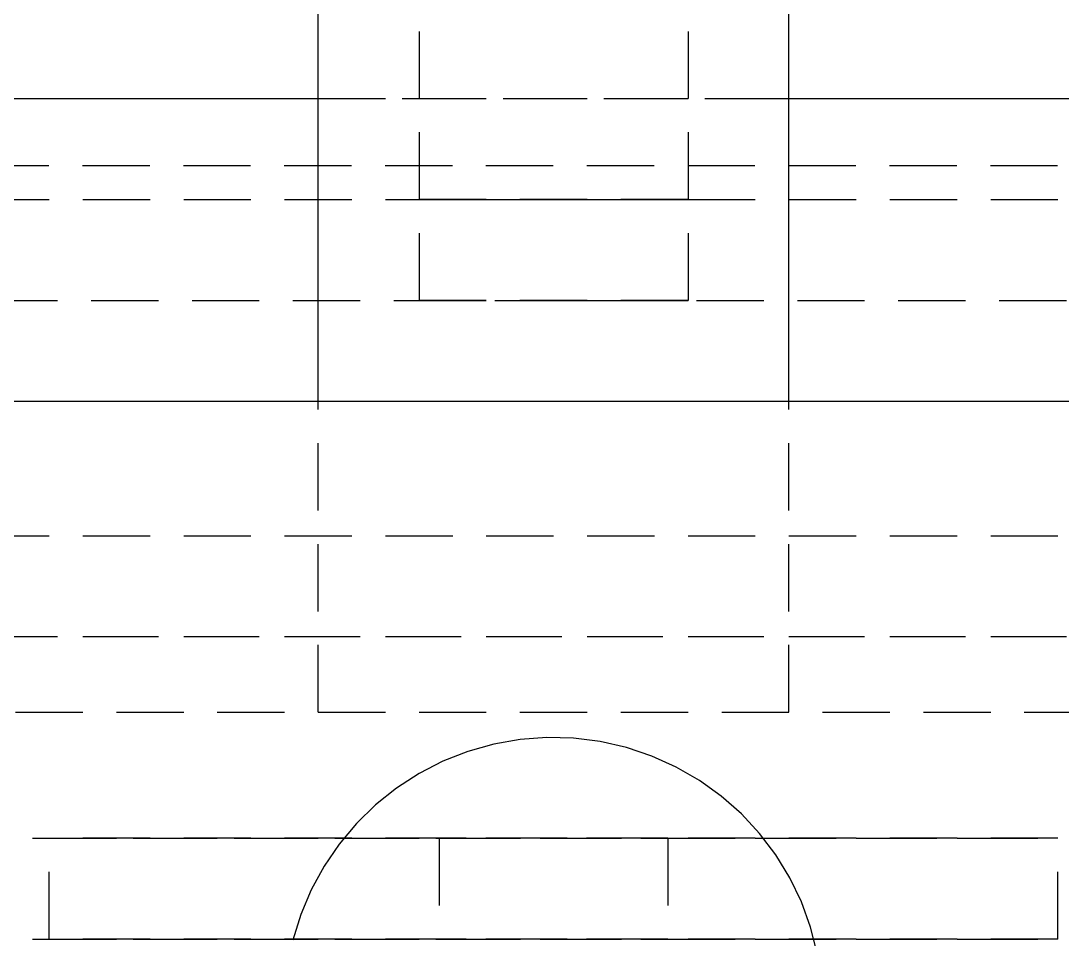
# Model space of a CAD drawing. Header units: metres. Extents: x -200 to 4040, y -1684 to 360.
# Drawn here: x 3624.16 to 3655.13, y -651.5 to -624.18 of the extents above; entities that cross this region are included whole.
import ezdxf

# ---------------------------------------------------------------- set-up
doc = ezdxf.new("R2010")
doc.units = ezdxf.units.M
doc.linetypes.add('DASHED2', pattern=[3, 2, -1])
doc.layers.add('GIZLI', color=8, linetype='DASHED2')
doc.layers.add('GORUNEN', color=7, linetype='Continuous')

msp = doc.modelspace()

# ---------------------------------------------------------------- linework, layer by layer
at = {"layer": 'GIZLI'}
for points in [[(3633, -635.5), (3633, -543.5)], [(3647, -635.5), (3647, -543.5)], [(3633, -644.75), (3633, -552.75)], [(3633, -644.75), (3633, -552.75)], [(3647, -644.75), (3647, -552.75)], [(3636, -609.5), (3636, -629.5)], [(3636, -609.5), (3636, -629.5)], [(3636, -609.5), (3636, -629.5)], [(3644, -609.5), (3644, -629.5)], [(3644, -609.5), (3644, -629.5)], [(3644, -609.5), (3644, -629.5)], [(3636, -612.5), (3636, -632.5)], [(3644, -612.5), (3644, -632.5)], [(3539.5, -626.5), (3740.5, -626.5)], [(3633, -626.5), (3647, -626.5)], [(3647, -644.75), (3647, -626.5)], [(3714.99, -628.5), (3565.01, -628.5)], [(3714.99, -628.5), (3565.01, -628.5)], [(3587, -629.5), (3693, -629.5)], [(3587, -629.5), (3693, -629.5)], [(3587, -629.5), (3693, -629.5)], [(3587, -629.5), (3693, -629.5)], [(3587, -629.5), (3693, -629.5)], [(3587, -629.5), (3693, -629.5)], [(3644, -629.5), (3636, -629.5)], [(3636, -629.5), (3640, -629.5)], [(3644, -629.5), (3636, -629.5)], [(3636, -629.5), (3640, -629.5)], [(3644, -629.5), (3636, -629.5)], [(3636, -629.5), (3640, -629.5)], [(3640, -629.5), (3644, -629.5)], [(3640, -629.5), (3644, -629.5)], [(3640, -629.5), (3644, -629.5)], [(3605.25, -632.5), (3674.75, -632.5)], [(3605.25, -632.5), (3674.75, -632.5)], [(3644, -632.5), (3636, -632.5)], [(3636, -632.5), (3640, -632.5)], [(3640, -632.5), (3644, -632.5)], [(3612, -635.5), (3668, -635.5)], [(3633, -635.5), (3647, -635.5)], [(3633, -635.5), (3647, -635.5)], [(3587, -639.5), (3693, -639.5)], [(3587, -639.5), (3693, -639.5)], [(3587, -639.5), (3693, -639.5)], [(3587, -639.5), (3693, -639.5)], [(3587, -639.5), (3693, -639.5)], [(3587, -639.5), (3693, -639.5)], [(3575, -642.5), (3705, -642.5)], [(3575, -642.5), (3705, -642.5)], [(3605.25, -642.5), (3674.75, -642.5)], [(3605.25, -642.5), (3674.75, -642.5)], [(3612, -644.75), (3668, -644.75)], [(3612, -644.75), (3668, -644.75)], [(3633, -644.75), (3647, -644.75)], [(3633, -644.75), (3647, -644.75)], [(3647.841, -651.915), (3647.645, -651.142), (3647.372, -650.393), (3647.026, -649.674), (3646.61, -648.993), (3646.128, -648.358), (3645.586, -647.773), (3644.988, -647.245), (3644.34, -646.78), (3643.65, -646.381), (3642.923, -646.053), (3642.167, -645.799), (3641.389, -645.622), (3640.598, -645.522), (3639.801, -645.502), (3639.005, -645.562), (3638.22, -645.701), (3637.452, -645.917), (3636.71, -646.208), (3636, -646.572), (3635.33, -647.004), (3634.707, -647.502), (3634.136, -648.059), (3633.623, -648.67), (3633.174, -649.329), (3632.792, -650.029), (3632.482, -650.764), (3632.247, -651.526)], [(3647.841, -651.915), (3647.645, -651.142), (3647.372, -650.393), (3647.026, -649.674), (3646.61, -648.993), (3646.128, -648.358), (3645.586, -647.773), (3644.988, -647.245), (3644.34, -646.78), (3643.65, -646.381), (3642.923, -646.053), (3642.167, -645.799), (3641.389, -645.622), (3640.598, -645.522), (3639.801, -645.502), (3639.005, -645.562), (3638.22, -645.701), (3637.452, -645.917), (3636.71, -646.208), (3636, -646.572), (3635.33, -647.004), (3634.707, -647.502), (3634.136, -648.059), (3633.623, -648.67), (3633.174, -649.329), (3632.792, -650.029), (3632.482, -650.764), (3632.247, -651.526)], [(3594.5, -648.5), (3636.6, -648.5)], [(3594.5, -648.5), (3636.6, -648.5)], [(3625, -648.5), (3640, -648.5)], [(3625, -651.5), (3625, -648.5)], [(3640, -648.5), (3625, -648.5)], [(3625, -648.5), (3640, -648.5)], [(3625, -651.5), (3625, -648.5)], [(3640, -648.5), (3625, -648.5)], [(3636.6, -648.5), (3636.6, -651.5)], [(3636.6, -648.5), (3637.016, -648.5)], [(3642.984, -648.5), (3636.6, -648.5)], [(3636.6, -648.5), (3637.016, -648.5)], [(3642.984, -648.5), (3636.6, -648.5)], [(3636.6, -648.5), (3637.016, -648.5)], [(3642.984, -648.5), (3636.6, -648.5)], [(3636.6, -648.5), (3637.016, -648.5)], [(3642.984, -648.5), (3636.6, -648.5)], [(3636.6, -648.5), (3637.016, -648.5)], [(3642.984, -648.5), (3636.6, -648.5)], [(3636.6, -648.5), (3637.016, -648.5)], [(3642.984, -648.5), (3636.6, -648.5)], [(3636.6, -648.5), (3637.016, -648.5)], [(3642.984, -648.5), (3636.6, -648.5)], [(3636.6, -648.5), (3637.016, -648.5)], [(3642.984, -648.5), (3636.6, -648.5)], [(3636.6, -648.5), (3637.016, -648.5)], [(3642.984, -648.5), (3636.6, -648.5)], [(3636.6, -648.5), (3637.016, -648.5)], [(3642.984, -648.5), (3636.6, -648.5)], [(3636.6, -648.5), (3637.016, -648.5)], [(3642.984, -648.5), (3636.6, -648.5)], [(3636.6, -648.5), (3637.016, -648.5)], [(3642.984, -648.5), (3636.6, -648.5)], [(3636.6, -648.5), (3637.016, -648.5)], [(3642.984, -648.5), (3636.6, -648.5)], [(3636.6, -648.5), (3637.016, -648.5)], [(3642.984, -648.5), (3636.6, -648.5)], [(3636.6, -648.5), (3637.016, -648.5)], [(3642.984, -648.5), (3636.6, -648.5)], [(3636.6, -648.5), (3637.016, -648.5)], [(3642.984, -648.5), (3636.6, -648.5)], [(3636.6, -648.5), (3637.016, -648.5)], [(3642.984, -648.5), (3636.6, -648.5)], [(3636.6, -648.5), (3637.016, -648.5)], [(3642.984, -648.5), (3636.6, -648.5)], [(3636.6, -648.5), (3637.016, -648.5)], [(3642.984, -648.5), (3636.6, -648.5)], [(3636.6, -648.5), (3637.016, -648.5)], [(3642.984, -648.5), (3636.6, -648.5)], [(3636.6, -648.5), (3637.016, -648.5)], [(3642.984, -648.5), (3636.6, -648.5)], [(3636.6, -648.5), (3637.016, -648.5)], [(3642.984, -648.5), (3636.6, -648.5)], [(3636.6, -648.5), (3637.016, -648.5)], [(3642.984, -648.5), (3636.6, -648.5)], [(3636.6, -648.5), (3637.016, -648.5)], [(3642.984, -648.5), (3636.6, -648.5)], [(3636.6, -648.5), (3637.016, -648.5)], [(3642.984, -648.5), (3636.6, -648.5)], [(3636.6, -648.5), (3637.016, -648.5)], [(3642.984, -648.5), (3636.6, -648.5)], [(3636.6, -648.5), (3637.016, -648.5)], [(3642.984, -648.5), (3636.6, -648.5)], [(3636.6, -648.5), (3637.016, -648.5)], [(3642.984, -648.5), (3636.6, -648.5)], [(3636.6, -648.5), (3637.016, -648.5)], [(3642.984, -648.5), (3636.6, -648.5)], [(3636.6, -648.5), (3637.016, -648.5)], [(3642.984, -648.5), (3636.6, -648.5)], [(3636.6, -648.5), (3637.016, -648.5)], [(3642.984, -648.5), (3636.6, -648.5)], [(3636.6, -648.5), (3637.016, -648.5)], [(3642.984, -648.5), (3636.6, -648.5)], [(3636.6, -648.5), (3637.016, -648.5)], [(3642.984, -648.5), (3636.6, -648.5)], [(3636.6, -648.5), (3637.016, -648.5)], [(3642.984, -648.5), (3636.6, -648.5)], [(3636.6, -648.5), (3637.016, -648.5)], [(3642.984, -648.5), (3636.6, -648.5)], [(3636.6, -648.5), (3637.016, -648.5)], [(3642.984, -648.5), (3636.6, -648.5)], [(3636.6, -648.5), (3637.016, -648.5)], [(3642.984, -648.5), (3636.6, -648.5)], [(3636.6, -648.5), (3637.016, -648.5)], [(3642.984, -648.5), (3636.6, -648.5)], [(3636.6, -648.5), (3637.016, -648.5)], [(3642.984, -648.5), (3636.6, -648.5)], [(3636.6, -648.5), (3637.016, -648.5)], [(3642.984, -648.5), (3636.6, -648.5)], [(3636.6, -648.5), (3637.016, -648.5)], [(3642.984, -648.5), (3636.6, -648.5)], [(3636.6, -648.5), (3637.016, -648.5)], [(3642.984, -648.5), (3636.6, -648.5)], [(3636.6, -648.5), (3637.016, -648.5)], [(3642.984, -648.5), (3636.6, -648.5)], [(3636.6, -648.5), (3637.016, -648.5)], [(3642.984, -648.5), (3636.6, -648.5)], [(3636.6, -648.5), (3637.016, -648.5)], [(3642.984, -648.5), (3636.6, -648.5)], [(3636.6, -648.5), (3637.016, -648.5)], [(3642.984, -648.5), (3636.6, -648.5)], [(3636.6, -648.5), (3637.016, -648.5)], [(3642.984, -648.5), (3636.6, -648.5)], [(3636.6, -648.5), (3637.016, -648.5)], [(3642.984, -648.5), (3636.6, -648.5)], [(3636.6, -648.5), (3637.016, -648.5)], [(3642.984, -648.5), (3636.6, -648.5)], [(3636.6, -648.5), (3637.016, -648.5)], [(3642.984, -648.5), (3636.6, -648.5)], [(3636.6, -648.5), (3637.016, -648.5)], [(3642.984, -648.5), (3636.6, -648.5)], [(3636.6, -648.5), (3637.016, -648.5)], [(3642.984, -648.5), (3636.6, -648.5)], [(3636.6, -648.5), (3637.016, -648.5)], [(3642.984, -648.5), (3636.6, -648.5)], [(3636.6, -648.5), (3637.016, -648.5)], [(3642.984, -648.5), (3636.6, -648.5)], [(3636.6, -648.5), (3637.016, -648.5)], [(3642.984, -648.5), (3636.6, -648.5)], [(3636.6, -648.5), (3637.016, -648.5)], [(3642.984, -648.5), (3636.6, -648.5)], [(3636.6, -648.5), (3637.016, -648.5)], [(3642.984, -648.5), (3636.6, -648.5)], [(3636.6, -648.5), (3637.016, -648.5)], [(3642.984, -648.5), (3636.6, -648.5)], [(3636.6, -648.5), (3637.016, -648.5)], [(3642.984, -648.5), (3636.6, -648.5)], [(3636.6, -648.5), (3637.016, -648.5)], [(3642.984, -648.5), (3636.6, -648.5)], [(3636.6, -648.5), (3637.016, -648.5)], [(3642.984, -648.5), (3636.6, -648.5)], [(3636.6, -648.5), (3637.016, -648.5)], [(3642.984, -648.5), (3636.6, -648.5)], [(3636.6, -648.5), (3637.016, -648.5)], [(3642.984, -648.5), (3636.6, -648.5)], [(3636.6, -648.5), (3637.016, -648.5)], [(3642.984, -648.5), (3636.6, -648.5)], [(3636.6, -648.5), (3637.016, -648.5)], [(3642.984, -648.5), (3636.6, -648.5)], [(3636.6, -648.5), (3637.016, -648.5)], [(3642.984, -648.5), (3636.6, -648.5)], [(3636.6, -648.5), (3637.016, -648.5)], [(3642.984, -648.5), (3636.6, -648.5)], [(3636.6, -648.5), (3637.016, -648.5)], [(3642.984, -648.5), (3636.6, -648.5)], [(3636.6, -648.5), (3637.016, -648.5)], [(3642.984, -648.5), (3636.6, -648.5)], [(3636.6, -648.5), (3637.016, -648.5)], [(3642.984, -648.5), (3636.6, -648.5)], [(3636.6, -648.5), (3637.016, -648.5)], [(3642.984, -648.5), (3636.6, -648.5)], [(3636.6, -648.5), (3637.016, -648.5)], [(3642.984, -648.5), (3636.6, -648.5)], [(3636.6, -648.5), (3637.016, -648.5)], [(3642.984, -648.5), (3636.6, -648.5)], [(3636.6, -648.5), (3637.016, -648.5)], [(3642.984, -648.5), (3636.6, -648.5)], [(3636.6, -648.5), (3637.016, -648.5)], [(3642.984, -648.5), (3636.6, -648.5)], [(3636.6, -648.5), (3637.016, -648.5)], [(3642.984, -648.5), (3636.6, -648.5)], [(3636.6, -648.5), (3637.016, -648.5)], [(3642.984, -648.5), (3636.6, -648.5)], [(3636.6, -648.5), (3637.016, -648.5)], [(3642.984, -648.5), (3636.6, -648.5)], [(3636.6, -648.5), (3637.016, -648.5)], [(3642.984, -648.5), (3636.6, -648.5)], [(3636.6, -648.5), (3637.016, -648.5)], [(3642.984, -648.5), (3636.6, -648.5)], [(3636.6, -648.5), (3637.016, -648.5)], [(3642.984, -648.5), (3636.6, -648.5)], [(3636.6, -648.5), (3637.016, -648.5)], [(3642.984, -648.5), (3636.6, -648.5)], [(3636.6, -648.5), (3637.016, -648.5)], [(3642.984, -648.5), (3636.6, -648.5)], [(3636.6, -648.5), (3637.016, -648.5)], [(3642.984, -648.5), (3636.6, -648.5)], [(3636.6, -648.5), (3637.016, -648.5)], [(3642.984, -648.5), (3636.6, -648.5)], [(3636.6, -648.5), (3637.016, -648.5)], [(3642.984, -648.5), (3636.6, -648.5)], [(3636.6, -648.5), (3637.016, -648.5)], [(3642.984, -648.5), (3636.6, -648.5)], [(3636.6, -648.5), (3637.016, -648.5)], [(3642.984, -648.5), (3636.6, -648.5)], [(3636.6, -648.5), (3637.016, -648.5)], [(3642.984, -648.5), (3636.6, -648.5)], [(3636.6, -648.5), (3637.016, -648.5)], [(3642.984, -648.5), (3636.6, -648.5)], [(3636.6, -648.5), (3637.016, -648.5)], [(3642.984, -648.5), (3636.6, -648.5)], [(3636.6, -648.5), (3637.016, -648.5)], [(3642.984, -648.5), (3636.6, -648.5)], [(3636.6, -648.5), (3637.016, -648.5)], [(3642.984, -648.5), (3636.6, -648.5)], [(3636.6, -648.5), (3636.6, -651.5)], [(3642.984, -648.5), (3636.6, -648.5)], [(3636.6, -648.5), (3637.016, -648.5)], [(3637.016, -648.5), (3636.6, -648.5)], [(3636.6, -648.5), (3642.984, -648.5)], [(3636.6, -648.5), (3636.6, -651.5)], [(3636.6, -648.5), (3636.6, -651.5)], [(3636.6, -648.5), (3636.6, -651.5)], [(3636.6, -648.5), (3636.6, -651.5)], [(3636.6, -648.5), (3636.6, -651.5)], [(3636.6, -648.5), (3636.6, -651.5)], [(3636.6, -648.5), (3636.6, -651.5)], [(3636.6, -648.5), (3636.6, -651.5)], [(3636.6, -648.5), (3636.6, -651.5)], [(3636.6, -648.5), (3636.6, -651.5)], [(3636.6, -648.5), (3636.6, -651.5)], [(3636.6, -648.5), (3636.6, -651.5)], [(3636.6, -648.5), (3636.6, -651.5)], [(3636.6, -648.5), (3636.6, -651.5)], [(3636.6, -648.5), (3636.6, -651.5)], [(3636.6, -648.5), (3636.6, -651.5)], [(3636.6, -648.5), (3636.6, -651.5)], [(3636.6, -648.5), (3636.6, -651.5)], [(3636.6, -648.5), (3636.6, -651.5)], [(3636.6, -648.5), (3636.6, -651.5)], [(3636.6, -648.5), (3636.6, -651.5)], [(3636.6, -648.5), (3636.6, -651.5)], [(3636.6, -648.5), (3636.6, -651.5)], [(3636.6, -648.5), (3636.6, -651.5)], [(3636.6, -648.5), (3636.6, -651.5)], [(3636.6, -648.5), (3636.6, -651.5)], [(3636.6, -648.5), (3636.6, -651.5)], [(3636.6, -648.5), (3636.6, -651.5)], [(3636.6, -648.5), (3636.6, -651.5)], [(3636.6, -648.5), (3636.6, -651.5)], [(3636.6, -648.5), (3636.6, -651.5)], [(3636.6, -648.5), (3636.6, -651.5)], [(3636.6, -648.5), (3636.6, -651.5)], [(3636.6, -648.5), (3636.6, -651.5)], [(3636.6, -648.5), (3636.6, -651.5)], [(3636.6, -648.5), (3636.6, -651.5)], [(3636.6, -648.5), (3636.6, -651.5)], [(3636.6, -648.5), (3636.6, -651.5)], [(3636.6, -648.5), (3636.6, -651.5)], [(3636.6, -648.5), (3636.6, -651.5)], [(3636.6, -648.5), (3636.6, -651.5)], [(3636.6, -648.5), (3636.6, -651.5)], [(3636.6, -648.5), (3636.6, -651.5)], [(3636.6, -648.5), (3636.6, -651.5)], [(3636.6, -648.5), (3636.6, -651.5)], [(3636.6, -648.5), (3636.6, -651.5)], [(3636.6, -648.5), (3636.6, -651.5)], [(3636.6, -648.5), (3636.6, -651.5)], [(3636.6, -648.5), (3636.6, -651.5)], [(3636.6, -648.5), (3636.6, -651.5)], [(3636.6, -648.5), (3636.6, -651.5)], [(3636.6, -648.5), (3636.6, -651.5)], [(3636.6, -648.5), (3636.6, -651.5)], [(3636.6, -648.5), (3636.6, -651.5)], [(3636.6, -648.5), (3636.6, -651.5)], [(3636.6, -648.5), (3636.6, -651.5)], [(3636.6, -648.5), (3636.6, -651.5)], [(3636.6, -648.5), (3636.6, -651.5)], [(3636.6, -648.5), (3636.6, -651.5)], [(3636.6, -648.5), (3636.6, -651.5)], [(3636.6, -648.5), (3636.6, -651.5)], [(3636.6, -648.5), (3636.6, -651.5)], [(3636.6, -648.5), (3636.6, -651.5)], [(3636.6, -648.5), (3636.6, -651.5)], [(3636.6, -648.5), (3636.6, -651.5)], [(3636.6, -648.5), (3636.6, -651.5)], [(3636.6, -648.5), (3636.6, -651.5)], [(3636.6, -648.5), (3636.6, -651.5)], [(3636.6, -648.5), (3636.6, -651.5)], [(3636.6, -648.5), (3636.6, -651.5)], [(3636.6, -648.5), (3636.6, -651.5)], [(3636.6, -648.5), (3636.6, -651.5)], [(3636.6, -648.5), (3636.6, -651.5)], [(3636.6, -648.5), (3636.6, -651.5)], [(3636.6, -648.5), (3636.6, -651.5)], [(3636.6, -648.5), (3636.6, -651.5)], [(3636.6, -648.5), (3636.6, -651.5)], [(3636.6, -648.5), (3636.6, -651.5)], [(3636.6, -648.5), (3636.6, -651.5)], [(3636.6, -648.5), (3636.6, -651.5)], [(3636.6, -648.5), (3636.6, -651.5)], [(3636.6, -648.5), (3636.6, -651.5)], [(3636.6, -648.5), (3636.6, -651.5)], [(3636.6, -648.5), (3636.6, -651.5)], [(3636.6, -648.5), (3636.6, -651.5)], [(3636.6, -648.5), (3636.6, -651.5)], [(3636.6, -648.5), (3636.6, -651.5)], [(3636.6, -648.5), (3636.6, -651.5)], [(3636.6, -648.5), (3636.6, -651.5)], [(3636.6, -648.5), (3636.6, -651.5)], [(3636.6, -648.5), (3636.6, -651.5)], [(3636.6, -648.5), (3636.6, -651.5)], [(3636.6, -648.5), (3636.6, -651.5)], [(3636.6, -648.5), (3636.6, -651.5)], [(3637.016, -648.5), (3643.4, -648.5)], [(3637.016, -648.5), (3643.4, -648.5)], [(3637.016, -648.5), (3643.4, -648.5)], [(3637.016, -648.5), (3643.4, -648.5)], [(3637.016, -648.5), (3643.4, -648.5)], [(3637.016, -648.5), (3643.4, -648.5)], [(3637.016, -648.5), (3643.4, -648.5)], [(3637.016, -648.5), (3643.4, -648.5)], [(3637.016, -648.5), (3643.4, -648.5)], [(3637.016, -648.5), (3643.4, -648.5)], [(3637.016, -648.5), (3643.4, -648.5)], [(3637.016, -648.5), (3643.4, -648.5)], [(3637.016, -648.5), (3643.4, -648.5)], [(3637.016, -648.5), (3643.4, -648.5)], [(3637.016, -648.5), (3643.4, -648.5)], [(3637.016, -648.5), (3643.4, -648.5)], [(3637.016, -648.5), (3643.4, -648.5)], [(3637.016, -648.5), (3643.4, -648.5)], [(3637.016, -648.5), (3643.4, -648.5)], [(3637.016, -648.5), (3643.4, -648.5)], [(3637.016, -648.5), (3643.4, -648.5)], [(3637.016, -648.5), (3643.4, -648.5)], [(3637.016, -648.5), (3643.4, -648.5)], [(3637.016, -648.5), (3643.4, -648.5)], [(3637.016, -648.5), (3643.4, -648.5)], [(3637.016, -648.5), (3643.4, -648.5)], [(3637.016, -648.5), (3643.4, -648.5)], [(3637.016, -648.5), (3643.4, -648.5)], [(3637.016, -648.5), (3643.4, -648.5)], [(3637.016, -648.5), (3643.4, -648.5)], [(3637.016, -648.5), (3643.4, -648.5)], [(3637.016, -648.5), (3643.4, -648.5)], [(3637.016, -648.5), (3643.4, -648.5)], [(3637.016, -648.5), (3643.4, -648.5)], [(3637.016, -648.5), (3643.4, -648.5)], [(3637.016, -648.5), (3643.4, -648.5)], [(3637.016, -648.5), (3643.4, -648.5)], [(3637.016, -648.5), (3643.4, -648.5)], [(3637.016, -648.5), (3643.4, -648.5)], [(3637.016, -648.5), (3643.4, -648.5)], [(3637.016, -648.5), (3643.4, -648.5)], [(3637.016, -648.5), (3643.4, -648.5)], [(3637.016, -648.5), (3643.4, -648.5)], [(3637.016, -648.5), (3643.4, -648.5)], [(3637.016, -648.5), (3643.4, -648.5)], [(3637.016, -648.5), (3643.4, -648.5)], [(3637.016, -648.5), (3643.4, -648.5)], [(3637.016, -648.5), (3643.4, -648.5)], [(3637.016, -648.5), (3643.4, -648.5)], [(3637.016, -648.5), (3643.4, -648.5)], [(3637.016, -648.5), (3643.4, -648.5)], [(3637.016, -648.5), (3643.4, -648.5)], [(3637.016, -648.5), (3643.4, -648.5)], [(3637.016, -648.5), (3643.4, -648.5)], [(3637.016, -648.5), (3643.4, -648.5)], [(3637.016, -648.5), (3643.4, -648.5)], [(3637.016, -648.5), (3643.4, -648.5)], [(3637.016, -648.5), (3643.4, -648.5)], [(3637.016, -648.5), (3643.4, -648.5)], [(3637.016, -648.5), (3643.4, -648.5)], [(3637.016, -648.5), (3643.4, -648.5)], [(3637.016, -648.5), (3643.4, -648.5)], [(3637.016, -648.5), (3643.4, -648.5)], [(3637.016, -648.5), (3643.4, -648.5)], [(3637.016, -648.5), (3643.4, -648.5)], [(3637.016, -648.5), (3643.4, -648.5)], [(3637.016, -648.5), (3643.4, -648.5)], [(3637.016, -648.5), (3643.4, -648.5)], [(3637.016, -648.5), (3643.4, -648.5)], [(3637.016, -648.5), (3643.4, -648.5)], [(3637.016, -648.5), (3643.4, -648.5)], [(3637.016, -648.5), (3643.4, -648.5)], [(3637.016, -648.5), (3643.4, -648.5)], [(3637.016, -648.5), (3643.4, -648.5)], [(3637.016, -648.5), (3643.4, -648.5)], [(3637.016, -648.5), (3643.4, -648.5)], [(3637.016, -648.5), (3643.4, -648.5)], [(3637.016, -648.5), (3643.4, -648.5)], [(3637.016, -648.5), (3643.4, -648.5)], [(3637.016, -648.5), (3643.4, -648.5)], [(3637.016, -648.5), (3643.4, -648.5)], [(3637.016, -648.5), (3643.4, -648.5)], [(3637.016, -648.5), (3643.4, -648.5)], [(3637.016, -648.5), (3643.4, -648.5)], [(3637.016, -648.5), (3643.4, -648.5)], [(3637.016, -648.5), (3643.4, -648.5)], [(3637.016, -648.5), (3643.4, -648.5)], [(3637.016, -648.5), (3643.4, -648.5)], [(3637.016, -648.5), (3643.4, -648.5)], [(3637.016, -648.5), (3643.4, -648.5)], [(3637.016, -648.5), (3643.4, -648.5)], [(3637.016, -648.5), (3643.4, -648.5)], [(3637.016, -648.5), (3643.4, -648.5)], [(3637.016, -648.5), (3643.4, -648.5)], [(3643.4, -648.5), (3637.016, -648.5)], [(3640, -648.5), (3655, -648.5)], [(3655, -648.5), (3640, -648.5)], [(3640, -648.5), (3655, -648.5)], [(3655, -648.5), (3640, -648.5)], [(3643.4, -648.5), (3642.984, -648.5)], [(3643.4, -648.5), (3642.984, -648.5)], [(3643.4, -648.5), (3642.984, -648.5)], [(3643.4, -648.5), (3642.984, -648.5)], [(3643.4, -648.5), (3642.984, -648.5)], [(3643.4, -648.5), (3642.984, -648.5)], [(3643.4, -648.5), (3642.984, -648.5)], [(3643.4, -648.5), (3642.984, -648.5)], [(3643.4, -648.5), (3642.984, -648.5)], [(3643.4, -648.5), (3642.984, -648.5)], [(3643.4, -648.5), (3642.984, -648.5)], [(3643.4, -648.5), (3642.984, -648.5)], [(3643.4, -648.5), (3642.984, -648.5)], [(3643.4, -648.5), (3642.984, -648.5)], [(3643.4, -648.5), (3642.984, -648.5)], [(3643.4, -648.5), (3642.984, -648.5)], [(3643.4, -648.5), (3642.984, -648.5)], [(3643.4, -648.5), (3642.984, -648.5)], [(3643.4, -648.5), (3642.984, -648.5)], [(3643.4, -648.5), (3642.984, -648.5)], [(3643.4, -648.5), (3642.984, -648.5)], [(3643.4, -648.5), (3642.984, -648.5)], [(3643.4, -648.5), (3642.984, -648.5)], [(3643.4, -648.5), (3642.984, -648.5)], [(3643.4, -648.5), (3642.984, -648.5)], [(3643.4, -648.5), (3642.984, -648.5)], [(3643.4, -648.5), (3642.984, -648.5)], [(3643.4, -648.5), (3642.984, -648.5)], [(3643.4, -648.5), (3642.984, -648.5)], [(3643.4, -648.5), (3642.984, -648.5)], [(3643.4, -648.5), (3642.984, -648.5)], [(3643.4, -648.5), (3642.984, -648.5)], [(3643.4, -648.5), (3642.984, -648.5)], [(3643.4, -648.5), (3642.984, -648.5)], [(3643.4, -648.5), (3642.984, -648.5)], [(3643.4, -648.5), (3642.984, -648.5)], [(3643.4, -648.5), (3642.984, -648.5)], [(3643.4, -648.5), (3642.984, -648.5)], [(3643.4, -648.5), (3642.984, -648.5)], [(3643.4, -648.5), (3642.984, -648.5)], [(3643.4, -648.5), (3642.984, -648.5)], [(3643.4, -648.5), (3642.984, -648.5)], [(3643.4, -648.5), (3642.984, -648.5)], [(3643.4, -648.5), (3642.984, -648.5)], [(3643.4, -648.5), (3642.984, -648.5)], [(3643.4, -648.5), (3642.984, -648.5)], [(3643.4, -648.5), (3642.984, -648.5)], [(3643.4, -648.5), (3642.984, -648.5)], [(3643.4, -648.5), (3642.984, -648.5)], [(3643.4, -648.5), (3642.984, -648.5)], [(3643.4, -648.5), (3642.984, -648.5)], [(3643.4, -648.5), (3642.984, -648.5)], [(3643.4, -648.5), (3642.984, -648.5)], [(3643.4, -648.5), (3642.984, -648.5)], [(3643.4, -648.5), (3642.984, -648.5)], [(3643.4, -648.5), (3642.984, -648.5)], [(3643.4, -648.5), (3642.984, -648.5)], [(3643.4, -648.5), (3642.984, -648.5)], [(3643.4, -648.5), (3642.984, -648.5)], [(3643.4, -648.5), (3642.984, -648.5)], [(3643.4, -648.5), (3642.984, -648.5)], [(3643.4, -648.5), (3642.984, -648.5)], [(3643.4, -648.5), (3642.984, -648.5)], [(3643.4, -648.5), (3642.984, -648.5)], [(3643.4, -648.5), (3642.984, -648.5)], [(3643.4, -648.5), (3642.984, -648.5)], [(3643.4, -648.5), (3642.984, -648.5)], [(3643.4, -648.5), (3642.984, -648.5)], [(3643.4, -648.5), (3642.984, -648.5)], [(3643.4, -648.5), (3642.984, -648.5)], [(3643.4, -648.5), (3642.984, -648.5)], [(3643.4, -648.5), (3642.984, -648.5)], [(3643.4, -648.5), (3642.984, -648.5)], [(3643.4, -648.5), (3642.984, -648.5)], [(3643.4, -648.5), (3642.984, -648.5)], [(3643.4, -648.5), (3642.984, -648.5)], [(3643.4, -648.5), (3642.984, -648.5)], [(3643.4, -648.5), (3642.984, -648.5)], [(3643.4, -648.5), (3642.984, -648.5)], [(3643.4, -648.5), (3642.984, -648.5)], [(3643.4, -648.5), (3642.984, -648.5)], [(3643.4, -648.5), (3642.984, -648.5)], [(3643.4, -648.5), (3642.984, -648.5)], [(3643.4, -648.5), (3642.984, -648.5)], [(3643.4, -648.5), (3642.984, -648.5)], [(3643.4, -648.5), (3642.984, -648.5)], [(3643.4, -648.5), (3642.984, -648.5)], [(3643.4, -648.5), (3642.984, -648.5)], [(3643.4, -648.5), (3642.984, -648.5)], [(3643.4, -648.5), (3642.984, -648.5)], [(3643.4, -648.5), (3642.984, -648.5)], [(3643.4, -648.5), (3642.984, -648.5)], [(3643.4, -648.5), (3642.984, -648.5)], [(3643.4, -648.5), (3642.984, -648.5)], [(3642.984, -648.5), (3643.4, -648.5)], [(3643.4, -648.5), (3643.4, -651.5)], [(3643.4, -648.5), (3685.5, -648.5)], [(3643.4, -648.5), (3643.4, -651.5)], [(3643.4, -648.5), (3685.5, -648.5)], [(3643.4, -648.5), (3643.4, -651.5)], [(3643.4, -648.5), (3643.4, -651.5)], [(3643.4, -648.5), (3643.4, -651.5)], [(3643.4, -648.5), (3643.4, -651.5)], [(3643.4, -648.5), (3643.4, -651.5)], [(3643.4, -648.5), (3643.4, -651.5)], [(3643.4, -648.5), (3643.4, -651.5)], [(3643.4, -648.5), (3643.4, -651.5)], [(3643.4, -648.5), (3643.4, -651.5)], [(3643.4, -648.5), (3643.4, -651.5)], [(3643.4, -648.5), (3643.4, -651.5)], [(3643.4, -648.5), (3643.4, -651.5)], [(3643.4, -648.5), (3643.4, -651.5)], [(3643.4, -648.5), (3643.4, -651.5)], [(3643.4, -648.5), (3643.4, -651.5)], [(3643.4, -648.5), (3643.4, -651.5)], [(3643.4, -648.5), (3643.4, -651.5)], [(3643.4, -648.5), (3643.4, -651.5)], [(3643.4, -648.5), (3643.4, -651.5)], [(3643.4, -648.5), (3643.4, -651.5)], [(3643.4, -648.5), (3643.4, -651.5)], [(3643.4, -648.5), (3643.4, -651.5)], [(3643.4, -648.5), (3643.4, -651.5)], [(3643.4, -648.5), (3643.4, -651.5)], [(3643.4, -648.5), (3643.4, -651.5)], [(3643.4, -648.5), (3643.4, -651.5)], [(3643.4, -648.5), (3643.4, -651.5)], [(3643.4, -648.5), (3643.4, -651.5)], [(3643.4, -648.5), (3643.4, -651.5)], [(3643.4, -648.5), (3643.4, -651.5)], [(3643.4, -648.5), (3643.4, -651.5)], [(3643.4, -648.5), (3643.4, -651.5)], [(3643.4, -648.5), (3643.4, -651.5)], [(3643.4, -648.5), (3643.4, -651.5)], [(3643.4, -648.5), (3643.4, -651.5)], [(3643.4, -648.5), (3643.4, -651.5)], [(3643.4, -648.5), (3643.4, -651.5)], [(3643.4, -648.5), (3643.4, -651.5)], [(3643.4, -648.5), (3643.4, -651.5)], [(3643.4, -648.5), (3643.4, -651.5)], [(3643.4, -648.5), (3643.4, -651.5)], [(3643.4, -648.5), (3643.4, -651.5)], [(3643.4, -648.5), (3643.4, -651.5)], [(3643.4, -648.5), (3643.4, -651.5)], [(3643.4, -648.5), (3643.4, -651.5)], [(3643.4, -648.5), (3643.4, -651.5)], [(3643.4, -648.5), (3643.4, -651.5)], [(3643.4, -648.5), (3643.4, -651.5)], [(3643.4, -648.5), (3643.4, -651.5)], [(3643.4, -648.5), (3643.4, -651.5)], [(3643.4, -648.5), (3643.4, -651.5)], [(3643.4, -648.5), (3643.4, -651.5)], [(3643.4, -648.5), (3643.4, -651.5)], [(3643.4, -648.5), (3643.4, -651.5)], [(3643.4, -648.5), (3643.4, -651.5)], [(3643.4, -648.5), (3643.4, -651.5)], [(3643.4, -648.5), (3643.4, -651.5)], [(3643.4, -648.5), (3643.4, -651.5)], [(3643.4, -648.5), (3643.4, -651.5)], [(3643.4, -648.5), (3643.4, -651.5)], [(3643.4, -648.5), (3643.4, -651.5)], [(3643.4, -648.5), (3643.4, -651.5)], [(3643.4, -648.5), (3643.4, -651.5)], [(3643.4, -648.5), (3643.4, -651.5)], [(3643.4, -648.5), (3643.4, -651.5)], [(3643.4, -648.5), (3643.4, -651.5)], [(3643.4, -648.5), (3643.4, -651.5)], [(3643.4, -648.5), (3643.4, -651.5)], [(3643.4, -648.5), (3643.4, -651.5)], [(3643.4, -648.5), (3643.4, -651.5)], [(3643.4, -648.5), (3643.4, -651.5)], [(3643.4, -648.5), (3643.4, -651.5)], [(3643.4, -648.5), (3643.4, -651.5)], [(3643.4, -648.5), (3643.4, -651.5)], [(3643.4, -648.5), (3643.4, -651.5)], [(3643.4, -648.5), (3643.4, -651.5)], [(3643.4, -648.5), (3643.4, -651.5)], [(3643.4, -648.5), (3643.4, -651.5)], [(3643.4, -648.5), (3643.4, -651.5)], [(3643.4, -648.5), (3643.4, -651.5)], [(3643.4, -648.5), (3643.4, -651.5)], [(3643.4, -648.5), (3643.4, -651.5)], [(3643.4, -648.5), (3643.4, -651.5)], [(3643.4, -648.5), (3643.4, -651.5)], [(3643.4, -648.5), (3643.4, -651.5)], [(3643.4, -648.5), (3643.4, -651.5)], [(3643.4, -648.5), (3643.4, -651.5)], [(3643.4, -648.5), (3643.4, -651.5)], [(3643.4, -648.5), (3643.4, -651.5)], [(3643.4, -648.5), (3643.4, -651.5)], [(3643.4, -648.5), (3643.4, -651.5)], [(3643.4, -648.5), (3643.4, -651.5)], [(3643.4, -648.5), (3643.4, -651.5)], [(3643.4, -648.5), (3643.4, -651.5)], [(3655, -651.5), (3655, -648.5)], [(3655, -651.5), (3655, -648.5)], [(3594.5, -651.5), (3636.6, -651.5)], [(3594.5, -651.5), (3636.6, -651.5)], [(3625, -651.5), (3640, -651.5)], [(3640, -651.5), (3625, -651.5)], [(3625, -651.5), (3640, -651.5)], [(3640, -651.5), (3625, -651.5)], [(3636.6, -651.5), (3637.016, -651.5)], [(3642.984, -651.5), (3636.6, -651.5)], [(3636.6, -651.5), (3637.016, -651.5)], [(3642.984, -651.5), (3636.6, -651.5)], [(3636.6, -651.5), (3637.016, -651.5)], [(3642.984, -651.5), (3636.6, -651.5)], [(3636.6, -651.5), (3637.016, -651.5)], [(3642.984, -651.5), (3636.6, -651.5)], [(3636.6, -651.5), (3637.016, -651.5)], [(3642.984, -651.5), (3636.6, -651.5)], [(3636.6, -651.5), (3637.016, -651.5)], [(3642.984, -651.5), (3636.6, -651.5)], [(3636.6, -651.5), (3637.016, -651.5)], [(3642.984, -651.5), (3636.6, -651.5)], [(3636.6, -651.5), (3637.016, -651.5)], [(3642.984, -651.5), (3636.6, -651.5)], [(3636.6, -651.5), (3637.016, -651.5)], [(3642.984, -651.5), (3636.6, -651.5)], [(3636.6, -651.5), (3637.016, -651.5)], [(3642.984, -651.5), (3636.6, -651.5)], [(3636.6, -651.5), (3637.016, -651.5)], [(3642.984, -651.5), (3636.6, -651.5)], [(3636.6, -651.5), (3637.016, -651.5)], [(3642.984, -651.5), (3636.6, -651.5)], [(3636.6, -651.5), (3637.016, -651.5)], [(3642.984, -651.5), (3636.6, -651.5)], [(3636.6, -651.5), (3637.016, -651.5)], [(3642.984, -651.5), (3636.6, -651.5)], [(3636.6, -651.5), (3637.016, -651.5)], [(3642.984, -651.5), (3636.6, -651.5)], [(3636.6, -651.5), (3637.016, -651.5)], [(3642.984, -651.5), (3636.6, -651.5)], [(3636.6, -651.5), (3637.016, -651.5)], [(3642.984, -651.5), (3636.6, -651.5)], [(3636.6, -651.5), (3637.016, -651.5)], [(3642.984, -651.5), (3636.6, -651.5)], [(3636.6, -651.5), (3637.016, -651.5)], [(3642.984, -651.5), (3636.6, -651.5)], [(3636.6, -651.5), (3637.016, -651.5)], [(3642.984, -651.5), (3636.6, -651.5)], [(3636.6, -651.5), (3637.016, -651.5)], [(3642.984, -651.5), (3636.6, -651.5)], [(3636.6, -651.5), (3637.016, -651.5)], [(3642.984, -651.5), (3636.6, -651.5)], [(3636.6, -651.5), (3637.016, -651.5)], [(3642.984, -651.5), (3636.6, -651.5)], [(3636.6, -651.5), (3637.016, -651.5)], [(3642.984, -651.5), (3636.6, -651.5)], [(3636.6, -651.5), (3637.016, -651.5)], [(3642.984, -651.5), (3636.6, -651.5)], [(3636.6, -651.5), (3637.016, -651.5)], [(3642.984, -651.5), (3636.6, -651.5)], [(3636.6, -651.5), (3637.016, -651.5)], [(3642.984, -651.5), (3636.6, -651.5)], [(3636.6, -651.5), (3637.016, -651.5)], [(3642.984, -651.5), (3636.6, -651.5)], [(3636.6, -651.5), (3637.016, -651.5)], [(3642.984, -651.5), (3636.6, -651.5)], [(3636.6, -651.5), (3637.016, -651.5)], [(3642.984, -651.5), (3636.6, -651.5)], [(3636.6, -651.5), (3637.016, -651.5)], [(3642.984, -651.5), (3636.6, -651.5)], [(3636.6, -651.5), (3637.016, -651.5)], [(3642.984, -651.5), (3636.6, -651.5)], [(3636.6, -651.5), (3637.016, -651.5)], [(3642.984, -651.5), (3636.6, -651.5)], [(3636.6, -651.5), (3637.016, -651.5)], [(3642.984, -651.5), (3636.6, -651.5)], [(3636.6, -651.5), (3637.016, -651.5)], [(3642.984, -651.5), (3636.6, -651.5)], [(3636.6, -651.5), (3637.016, -651.5)], [(3642.984, -651.5), (3636.6, -651.5)], [(3636.6, -651.5), (3637.016, -651.5)], [(3642.984, -651.5), (3636.6, -651.5)], [(3636.6, -651.5), (3637.016, -651.5)], [(3642.984, -651.5), (3636.6, -651.5)], [(3636.6, -651.5), (3637.016, -651.5)], [(3642.984, -651.5), (3636.6, -651.5)], [(3636.6, -651.5), (3637.016, -651.5)], [(3642.984, -651.5), (3636.6, -651.5)], [(3636.6, -651.5), (3637.016, -651.5)], [(3642.984, -651.5), (3636.6, -651.5)], [(3636.6, -651.5), (3637.016, -651.5)], [(3642.984, -651.5), (3636.6, -651.5)], [(3636.6, -651.5), (3637.016, -651.5)], [(3642.984, -651.5), (3636.6, -651.5)], [(3636.6, -651.5), (3637.016, -651.5)], [(3642.984, -651.5), (3636.6, -651.5)], [(3636.6, -651.5), (3637.016, -651.5)], [(3642.984, -651.5), (3636.6, -651.5)], [(3636.6, -651.5), (3637.016, -651.5)], [(3642.984, -651.5), (3636.6, -651.5)], [(3636.6, -651.5), (3637.016, -651.5)], [(3642.984, -651.5), (3636.6, -651.5)], [(3636.6, -651.5), (3637.016, -651.5)], [(3642.984, -651.5), (3636.6, -651.5)], [(3636.6, -651.5), (3637.016, -651.5)], [(3642.984, -651.5), (3636.6, -651.5)], [(3636.6, -651.5), (3637.016, -651.5)], [(3642.984, -651.5), (3636.6, -651.5)], [(3636.6, -651.5), (3637.016, -651.5)], [(3642.984, -651.5), (3636.6, -651.5)], [(3636.6, -651.5), (3637.016, -651.5)], [(3642.984, -651.5), (3636.6, -651.5)], [(3636.6, -651.5), (3637.016, -651.5)], [(3642.984, -651.5), (3636.6, -651.5)], [(3636.6, -651.5), (3637.016, -651.5)], [(3642.984, -651.5), (3636.6, -651.5)], [(3636.6, -651.5), (3637.016, -651.5)], [(3642.984, -651.5), (3636.6, -651.5)], [(3636.6, -651.5), (3637.016, -651.5)], [(3642.984, -651.5), (3636.6, -651.5)], [(3636.6, -651.5), (3637.016, -651.5)], [(3642.984, -651.5), (3636.6, -651.5)], [(3636.6, -651.5), (3637.016, -651.5)], [(3642.984, -651.5), (3636.6, -651.5)], [(3636.6, -651.5), (3637.016, -651.5)], [(3642.984, -651.5), (3636.6, -651.5)], [(3636.6, -651.5), (3637.016, -651.5)], [(3642.984, -651.5), (3636.6, -651.5)], [(3636.6, -651.5), (3637.016, -651.5)], [(3642.984, -651.5), (3636.6, -651.5)], [(3636.6, -651.5), (3637.016, -651.5)], [(3642.984, -651.5), (3636.6, -651.5)], [(3636.6, -651.5), (3637.016, -651.5)], [(3642.984, -651.5), (3636.6, -651.5)], [(3636.6, -651.5), (3637.016, -651.5)], [(3642.984, -651.5), (3636.6, -651.5)], [(3636.6, -651.5), (3637.016, -651.5)], [(3642.984, -651.5), (3636.6, -651.5)], [(3636.6, -651.5), (3637.016, -651.5)], [(3642.984, -651.5), (3636.6, -651.5)], [(3636.6, -651.5), (3637.016, -651.5)], [(3642.984, -651.5), (3636.6, -651.5)], [(3636.6, -651.5), (3637.016, -651.5)], [(3642.984, -651.5), (3636.6, -651.5)], [(3636.6, -651.5), (3637.016, -651.5)], [(3642.984, -651.5), (3636.6, -651.5)], [(3636.6, -651.5), (3637.016, -651.5)], [(3642.984, -651.5), (3636.6, -651.5)], [(3636.6, -651.5), (3637.016, -651.5)], [(3642.984, -651.5), (3636.6, -651.5)], [(3636.6, -651.5), (3637.016, -651.5)], [(3642.984, -651.5), (3636.6, -651.5)], [(3636.6, -651.5), (3637.016, -651.5)], [(3642.984, -651.5), (3636.6, -651.5)], [(3636.6, -651.5), (3637.016, -651.5)], [(3642.984, -651.5), (3636.6, -651.5)], [(3636.6, -651.5), (3637.016, -651.5)], [(3642.984, -651.5), (3636.6, -651.5)], [(3636.6, -651.5), (3637.016, -651.5)], [(3642.984, -651.5), (3636.6, -651.5)], [(3636.6, -651.5), (3637.016, -651.5)], [(3642.984, -651.5), (3636.6, -651.5)], [(3636.6, -651.5), (3637.016, -651.5)], [(3642.984, -651.5), (3636.6, -651.5)], [(3636.6, -651.5), (3637.016, -651.5)], [(3642.984, -651.5), (3636.6, -651.5)], [(3636.6, -651.5), (3637.016, -651.5)], [(3642.984, -651.5), (3636.6, -651.5)], [(3636.6, -651.5), (3637.016, -651.5)], [(3642.984, -651.5), (3636.6, -651.5)], [(3636.6, -651.5), (3637.016, -651.5)], [(3642.984, -651.5), (3636.6, -651.5)], [(3636.6, -651.5), (3637.016, -651.5)], [(3642.984, -651.5), (3636.6, -651.5)], [(3636.6, -651.5), (3637.016, -651.5)], [(3642.984, -651.5), (3636.6, -651.5)], [(3636.6, -651.5), (3637.016, -651.5)], [(3642.984, -651.5), (3636.6, -651.5)], [(3636.6, -651.5), (3637.016, -651.5)], [(3642.984, -651.5), (3636.6, -651.5)], [(3636.6, -651.5), (3637.016, -651.5)], [(3642.984, -651.5), (3636.6, -651.5)], [(3636.6, -651.5), (3637.016, -651.5)], [(3642.984, -651.5), (3636.6, -651.5)], [(3636.6, -651.5), (3637.016, -651.5)], [(3642.984, -651.5), (3636.6, -651.5)], [(3636.6, -651.5), (3637.016, -651.5)], [(3642.984, -651.5), (3636.6, -651.5)], [(3636.6, -651.5), (3637.016, -651.5)], [(3642.984, -651.5), (3636.6, -651.5)], [(3636.6, -651.5), (3637.016, -651.5)], [(3642.984, -651.5), (3636.6, -651.5)], [(3636.6, -651.5), (3637.016, -651.5)], [(3642.984, -651.5), (3636.6, -651.5)], [(3642.984, -651.5), (3636.6, -651.5)], [(3636.6, -651.5), (3637.016, -651.5)], [(3637.016, -651.5), (3636.6, -651.5)], [(3636.6, -651.5), (3642.984, -651.5)], [(3637.016, -651.5), (3643.4, -651.5)], [(3637.016, -651.5), (3643.4, -651.5)], [(3637.016, -651.5), (3643.4, -651.5)], [(3637.016, -651.5), (3643.4, -651.5)], [(3637.016, -651.5), (3643.4, -651.5)], [(3637.016, -651.5), (3643.4, -651.5)], [(3637.016, -651.5), (3643.4, -651.5)], [(3637.016, -651.5), (3643.4, -651.5)], [(3637.016, -651.5), (3643.4, -651.5)], [(3637.016, -651.5), (3643.4, -651.5)], [(3637.016, -651.5), (3643.4, -651.5)], [(3637.016, -651.5), (3643.4, -651.5)], [(3637.016, -651.5), (3643.4, -651.5)], [(3637.016, -651.5), (3643.4, -651.5)], [(3637.016, -651.5), (3643.4, -651.5)], [(3637.016, -651.5), (3643.4, -651.5)], [(3637.016, -651.5), (3643.4, -651.5)], [(3637.016, -651.5), (3643.4, -651.5)], [(3637.016, -651.5), (3643.4, -651.5)], [(3637.016, -651.5), (3643.4, -651.5)], [(3637.016, -651.5), (3643.4, -651.5)], [(3637.016, -651.5), (3643.4, -651.5)], [(3637.016, -651.5), (3643.4, -651.5)], [(3637.016, -651.5), (3643.4, -651.5)], [(3637.016, -651.5), (3643.4, -651.5)], [(3637.016, -651.5), (3643.4, -651.5)], [(3637.016, -651.5), (3643.4, -651.5)], [(3637.016, -651.5), (3643.4, -651.5)], [(3637.016, -651.5), (3643.4, -651.5)], [(3637.016, -651.5), (3643.4, -651.5)], [(3637.016, -651.5), (3643.4, -651.5)], [(3637.016, -651.5), (3643.4, -651.5)], [(3637.016, -651.5), (3643.4, -651.5)], [(3637.016, -651.5), (3643.4, -651.5)], [(3637.016, -651.5), (3643.4, -651.5)], [(3637.016, -651.5), (3643.4, -651.5)], [(3637.016, -651.5), (3643.4, -651.5)], [(3637.016, -651.5), (3643.4, -651.5)], [(3637.016, -651.5), (3643.4, -651.5)], [(3637.016, -651.5), (3643.4, -651.5)], [(3637.016, -651.5), (3643.4, -651.5)], [(3637.016, -651.5), (3643.4, -651.5)], [(3637.016, -651.5), (3643.4, -651.5)], [(3637.016, -651.5), (3643.4, -651.5)], [(3637.016, -651.5), (3643.4, -651.5)], [(3637.016, -651.5), (3643.4, -651.5)], [(3637.016, -651.5), (3643.4, -651.5)], [(3637.016, -651.5), (3643.4, -651.5)], [(3637.016, -651.5), (3643.4, -651.5)], [(3637.016, -651.5), (3643.4, -651.5)], [(3637.016, -651.5), (3643.4, -651.5)], [(3637.016, -651.5), (3643.4, -651.5)], [(3637.016, -651.5), (3643.4, -651.5)], [(3637.016, -651.5), (3643.4, -651.5)], [(3637.016, -651.5), (3643.4, -651.5)], [(3637.016, -651.5), (3643.4, -651.5)], [(3637.016, -651.5), (3643.4, -651.5)], [(3637.016, -651.5), (3643.4, -651.5)], [(3637.016, -651.5), (3643.4, -651.5)], [(3637.016, -651.5), (3643.4, -651.5)], [(3637.016, -651.5), (3643.4, -651.5)], [(3637.016, -651.5), (3643.4, -651.5)], [(3637.016, -651.5), (3643.4, -651.5)], [(3637.016, -651.5), (3643.4, -651.5)], [(3637.016, -651.5), (3643.4, -651.5)], [(3637.016, -651.5), (3643.4, -651.5)], [(3637.016, -651.5), (3643.4, -651.5)], [(3637.016, -651.5), (3643.4, -651.5)], [(3637.016, -651.5), (3643.4, -651.5)], [(3637.016, -651.5), (3643.4, -651.5)], [(3637.016, -651.5), (3643.4, -651.5)], [(3637.016, -651.5), (3643.4, -651.5)], [(3637.016, -651.5), (3643.4, -651.5)], [(3637.016, -651.5), (3643.4, -651.5)], [(3637.016, -651.5), (3643.4, -651.5)], [(3637.016, -651.5), (3643.4, -651.5)], [(3637.016, -651.5), (3643.4, -651.5)], [(3637.016, -651.5), (3643.4, -651.5)], [(3637.016, -651.5), (3643.4, -651.5)], [(3637.016, -651.5), (3643.4, -651.5)], [(3637.016, -651.5), (3643.4, -651.5)], [(3637.016, -651.5), (3643.4, -651.5)], [(3637.016, -651.5), (3643.4, -651.5)], [(3637.016, -651.5), (3643.4, -651.5)], [(3637.016, -651.5), (3643.4, -651.5)], [(3637.016, -651.5), (3643.4, -651.5)], [(3637.016, -651.5), (3643.4, -651.5)], [(3637.016, -651.5), (3643.4, -651.5)], [(3637.016, -651.5), (3643.4, -651.5)], [(3637.016, -651.5), (3643.4, -651.5)], [(3637.016, -651.5), (3643.4, -651.5)], [(3637.016, -651.5), (3643.4, -651.5)], [(3637.016, -651.5), (3643.4, -651.5)], [(3637.016, -651.5), (3643.4, -651.5)], [(3643.4, -651.5), (3637.016, -651.5)], [(3640, -651.5), (3655, -651.5)], [(3655, -651.5), (3640, -651.5)], [(3640, -651.5), (3655, -651.5)], [(3655, -651.5), (3640, -651.5)], [(3643.4, -651.5), (3642.984, -651.5)], [(3643.4, -651.5), (3642.984, -651.5)], [(3643.4, -651.5), (3642.984, -651.5)], [(3643.4, -651.5), (3642.984, -651.5)], [(3643.4, -651.5), (3642.984, -651.5)], [(3643.4, -651.5), (3642.984, -651.5)], [(3643.4, -651.5), (3642.984, -651.5)], [(3643.4, -651.5), (3642.984, -651.5)], [(3643.4, -651.5), (3642.984, -651.5)], [(3643.4, -651.5), (3642.984, -651.5)], [(3643.4, -651.5), (3642.984, -651.5)], [(3643.4, -651.5), (3642.984, -651.5)], [(3643.4, -651.5), (3642.984, -651.5)], [(3643.4, -651.5), (3642.984, -651.5)], [(3643.4, -651.5), (3642.984, -651.5)], [(3643.4, -651.5), (3642.984, -651.5)], [(3643.4, -651.5), (3642.984, -651.5)], [(3643.4, -651.5), (3642.984, -651.5)], [(3643.4, -651.5), (3642.984, -651.5)], [(3643.4, -651.5), (3642.984, -651.5)], [(3643.4, -651.5), (3642.984, -651.5)], [(3643.4, -651.5), (3642.984, -651.5)], [(3643.4, -651.5), (3642.984, -651.5)], [(3643.4, -651.5), (3642.984, -651.5)], [(3643.4, -651.5), (3642.984, -651.5)], [(3643.4, -651.5), (3642.984, -651.5)], [(3643.4, -651.5), (3642.984, -651.5)], [(3643.4, -651.5), (3642.984, -651.5)], [(3643.4, -651.5), (3642.984, -651.5)], [(3643.4, -651.5), (3642.984, -651.5)], [(3643.4, -651.5), (3642.984, -651.5)], [(3643.4, -651.5), (3642.984, -651.5)], [(3643.4, -651.5), (3642.984, -651.5)], [(3643.4, -651.5), (3642.984, -651.5)], [(3643.4, -651.5), (3642.984, -651.5)], [(3643.4, -651.5), (3642.984, -651.5)], [(3643.4, -651.5), (3642.984, -651.5)], [(3643.4, -651.5), (3642.984, -651.5)], [(3643.4, -651.5), (3642.984, -651.5)], [(3643.4, -651.5), (3642.984, -651.5)], [(3643.4, -651.5), (3642.984, -651.5)], [(3643.4, -651.5), (3642.984, -651.5)], [(3643.4, -651.5), (3642.984, -651.5)], [(3643.4, -651.5), (3642.984, -651.5)], [(3643.4, -651.5), (3642.984, -651.5)], [(3643.4, -651.5), (3642.984, -651.5)], [(3643.4, -651.5), (3642.984, -651.5)], [(3643.4, -651.5), (3642.984, -651.5)], [(3643.4, -651.5), (3642.984, -651.5)], [(3643.4, -651.5), (3642.984, -651.5)], [(3643.4, -651.5), (3642.984, -651.5)], [(3643.4, -651.5), (3642.984, -651.5)], [(3643.4, -651.5), (3642.984, -651.5)], [(3643.4, -651.5), (3642.984, -651.5)], [(3643.4, -651.5), (3642.984, -651.5)], [(3643.4, -651.5), (3642.984, -651.5)], [(3643.4, -651.5), (3642.984, -651.5)], [(3643.4, -651.5), (3642.984, -651.5)], [(3643.4, -651.5), (3642.984, -651.5)], [(3643.4, -651.5), (3642.984, -651.5)], [(3643.4, -651.5), (3642.984, -651.5)], [(3643.4, -651.5), (3642.984, -651.5)], [(3643.4, -651.5), (3642.984, -651.5)], [(3643.4, -651.5), (3642.984, -651.5)], [(3643.4, -651.5), (3642.984, -651.5)], [(3643.4, -651.5), (3642.984, -651.5)], [(3643.4, -651.5), (3642.984, -651.5)], [(3643.4, -651.5), (3642.984, -651.5)], [(3643.4, -651.5), (3642.984, -651.5)], [(3643.4, -651.5), (3642.984, -651.5)], [(3643.4, -651.5), (3642.984, -651.5)], [(3643.4, -651.5), (3642.984, -651.5)], [(3643.4, -651.5), (3642.984, -651.5)], [(3643.4, -651.5), (3642.984, -651.5)], [(3643.4, -651.5), (3642.984, -651.5)], [(3643.4, -651.5), (3642.984, -651.5)], [(3643.4, -651.5), (3642.984, -651.5)], [(3643.4, -651.5), (3642.984, -651.5)], [(3643.4, -651.5), (3642.984, -651.5)], [(3643.4, -651.5), (3642.984, -651.5)], [(3643.4, -651.5), (3642.984, -651.5)], [(3643.4, -651.5), (3642.984, -651.5)], [(3643.4, -651.5), (3642.984, -651.5)], [(3643.4, -651.5), (3642.984, -651.5)], [(3643.4, -651.5), (3642.984, -651.5)], [(3643.4, -651.5), (3642.984, -651.5)], [(3643.4, -651.5), (3642.984, -651.5)], [(3643.4, -651.5), (3642.984, -651.5)], [(3643.4, -651.5), (3642.984, -651.5)], [(3643.4, -651.5), (3642.984, -651.5)], [(3643.4, -651.5), (3642.984, -651.5)], [(3643.4, -651.5), (3642.984, -651.5)], [(3643.4, -651.5), (3642.984, -651.5)], [(3643.4, -651.5), (3642.984, -651.5)], [(3642.984, -651.5), (3643.4, -651.5)], [(3643.4, -651.5), (3685.5, -651.5)], [(3643.4, -651.5), (3685.5, -651.5)]]:
    msp.add_lwpolyline(points, dxfattribs=at)
at = {"layer": 'GORUNEN'}
for points in [[(3633, -635.5), (3633, -543.5)], [(3647, -635.5), (3647, -543.5)], [(3647, -626.5), (3647, -612.5)], [(3539.5, -626.5), (3633, -626.5)], [(3647, -626.5), (3740.5, -626.5)], [(3612, -635.5), (3633, -635.5)], [(3633, -635.5), (3647, -635.5)], [(3647, -635.5), (3668, -635.5)]]:
    msp.add_lwpolyline(points, dxfattribs=at)

doc.saveas('drawing.dxf')
